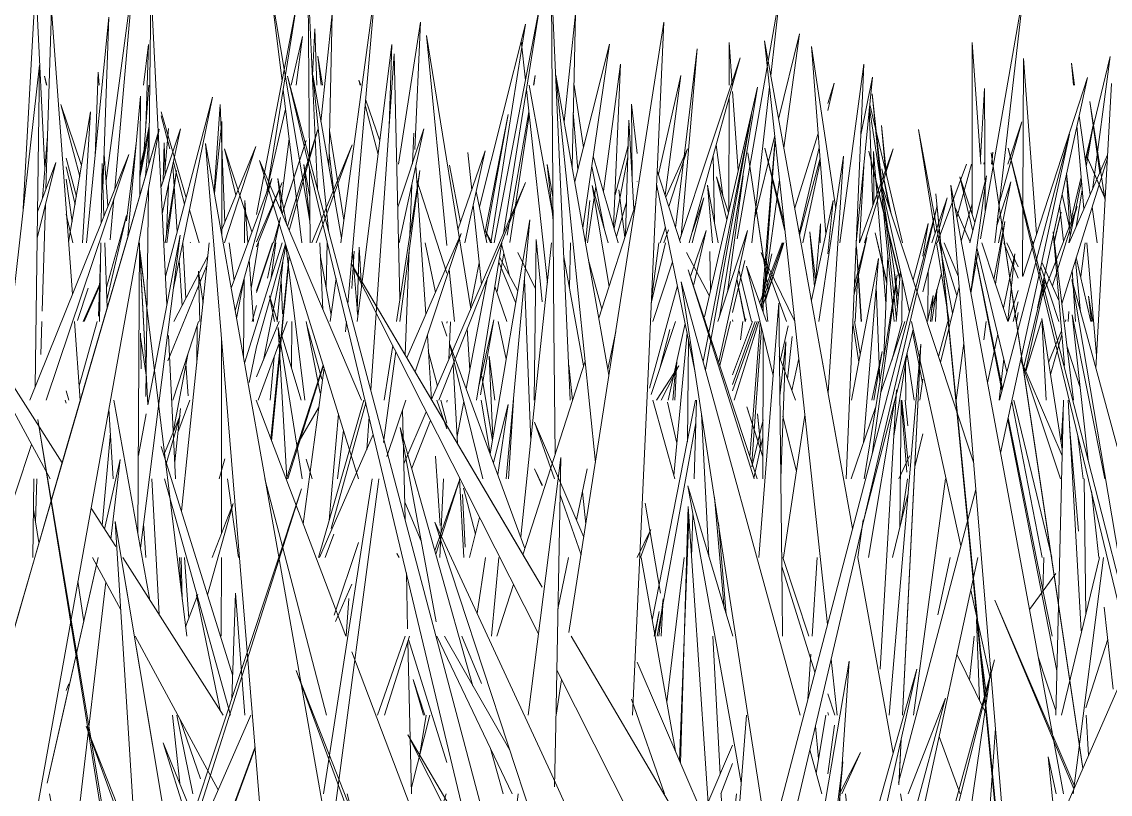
# Model space of a CAD drawing. Header units: millimetres. Extents: x -9575 to 27274, y -4387 to 11354.
# Drawn here: x -5360.57 to -5322.4, y 3088.6 to 3115.68 of the extents above; entities that cross this region are included whole.
import ezdxf

# ---------------------------------------------------------------- set-up
doc = ezdxf.new("R2010")
doc.units = ezdxf.units.MM
doc.layers.add('G-IMPT', color=8, linetype='Continuous', lineweight=9)

# ---------------------------------------------------------------- blocks, each defined once
blk = doc.blocks.new('Grass Array - 25_dwg-V16-North')
at = {"layer": 'G-IMPT'}
for p, q in [((-5360.511, 3109.125), (-5360.073, 3117.043)), ((-5359.753, 3110.527), (-5360.073, 3117.043)), ((-5358.301, 3107.931), (-5357.509, 3115.838)), ((-5357.719, 3109.817), (-5357.509, 3115.838)), ((-5346.379, 3115.196), (-5345.657, 3107.835)), ((-5346.379, 3115.196), (-5344.819, 3105.619)), ((-5344.819, 3105.619), (-5346.379, 3115.196)), ((-5341.174, 3110.078), (-5339.958, 3114.893)), ((-5340.887, 3108.452), (-5339.958, 3114.893)), ((-5337.496, 3108.014), (-5335.379, 3114.409)), ((-5335.643, 3113.449), (-5335.379, 3114.409)), ((-5357.996, 3110.977), (-5357.883, 3113.912)), ((-5357.85, 3113.449), (-5357.883, 3113.912)), ((-5338.244, 3110.329), (-5337.46, 3113.795)), ((-5338.009, 3109.601), (-5337.46, 3113.795)), ((-5331.302, 3107.931), (-5330.74, 3113.73)), ((-5331.144, 3111.709), (-5330.74, 3113.73)), ((-5348.698, 3113.449), (-5348.746, 3113.635)), ((-5348.681, 3113.449), (-5348.746, 3113.635)), ((-5337.158, 3107.931), (-5335.643, 3113.448)), ((-5336.63, 3105.33), (-5334.771, 3113.389)), ((-5336.103, 3105.332), (-5334.771, 3113.389)), ((-5332.083, 3113.519), (-5332.305, 3112.561)), ((-5332.083, 3113.519), (-5332.305, 3112.816)), ((-5355.527, 3106.751), (-5353.878, 3113.03)), ((-5355.26, 3106.275), (-5353.878, 3113.03)), ((-5348.014, 3111.507), (-5348.504, 3112.933)), ((-5329.97, 3105.172), (-5330.748, 3113.152)), ((-5329.895, 3105.257), (-5330.748, 3113.152)), ((-5358.469, 3110.636), (-5359.2, 3112.771)), ((-5358.534, 3110.25), (-5359.2, 3112.771)), ((-5348.074, 3111.021), (-5348.52, 3112.755)), ((-5358.922, 3107.948), (-5358.152, 3112.515)), ((-5358.441, 3107.931), (-5358.152, 3112.515)), ((-5326.273, 3109.387), (-5325.492, 3112.173)), ((-5325.987, 3110.69), (-5325.492, 3112.173)), ((-5356.421, 3110.214), (-5356.098, 3111.807)), ((-5356.419, 3110.62), (-5356.096, 3111.917)), ((-5328.541, 3108.255), (-5329.127, 3111.895)), ((-5327.925, 3105.461), (-5329.127, 3111.895)), ((-5351.44, 3108.958), (-5350.598, 3111.512)), ((-5351.435, 3108.945), (-5350.598, 3111.512)), ((-5334.625, 3105.659), (-5334.153, 3111.592)), ((-5334.523, 3106.316), (-5334.146, 3111.527)), ((-5332.639, 3111.757), (-5333.462, 3109.15)), ((-5357.546, 3109.216), (-5357.677, 3111.032)), ((-5350.398, 3107.931), (-5348.984, 3111.365)), ((-5350.248, 3107.931), (-5348.984, 3111.365)), ((-5345.269, 3108.381), (-5344.316, 3111.151)), ((-5345.031, 3107.931), (-5344.316, 3111.151)), ((-5344.789, 3109.776), (-5344.925, 3111.098)), ((-5337.985, 3109.527), (-5337.224, 3111.226)), ((-5337.879, 3109.199), (-5337.224, 3111.226)), ((-5332.603, 3111.275), (-5333.302, 3108.26)), ((-5331.193, 3107.931), (-5330.008, 3111.228)), ((-5331.016, 3107.931), (-5330.008, 3111.228)), ((-5329.775, 3106.702), (-5330.858, 3111.141)), ((-5329.78, 3106.648), (-5330.858, 3111.141)), ((-5326.564, 3110.69), (-5326.519, 3111.105)), ((-5326.544, 3110.69), (-5326.519, 3111.105)), ((-5339.65, 3107.931), (-5340.525, 3110.96)), ((-5340.142, 3108.439), (-5340.576, 3110.608)), ((-5330.408, 3110.519), (-5330.151, 3109.161)), ((-5330.408, 3110.519), (-5330.08, 3108.948)), ((-5330.08, 3108.948), (-5330.408, 3110.519)), ((-5351.441, 3108.961), (-5351.591, 3110.184)), ((-5351.267, 3108.552), (-5351.591, 3110.184)), ((-5344.253, 3107.931), (-5344.633, 3109.722)), ((-5339.418, 3108.122), (-5339.628, 3109.789)), ((-5352.753, 3107.931), (-5352.74, 3109.413)), ((-5352.634, 3107.931), (-5352.74, 3109.413)), ((-5344.448, 3106.477), (-5344.736, 3109.261)), ((-5324.774, 3106.081), (-5323.562, 3109.198)), ((-5324.427, 3106.418), (-5323.562, 3109.198)), ((-5358.778, 3107.931), (-5359.011, 3108.928)), ((-5357.595, 3106.367), (-5356.895, 3108.885)), ((-5357.578, 3105.913), (-5356.895, 3108.885)), ((-5324.379, 3107.931), (-5324.12, 3109.007)), ((-5324.361, 3107.931), (-5324.12, 3109.007)), ((-5338.049, 3107.931), (-5337.891, 3108.378)), ((-5336.155, 3105.172), (-5335.116, 3108.361)), ((-5336.122, 3103.759), (-5335.116, 3108.361)), ((-5332.737, 3106.559), (-5332.555, 3108.588)), ((-5332.566, 3107.931), (-5332.555, 3108.588)), ((-5326.475, 3106.642), (-5326.091, 3108.673)), ((-5326.421, 3106.482), (-5326.091, 3108.673)), ((-5325.104, 3107.931), (-5325.12, 3107.982)), ((-5325.098, 3107.931), (-5325.12, 3107.982)), ((-5352.335, 3106.245), (-5351.779, 3107.931)), ((-5352.335, 3106.183), (-5351.765, 3107.931)), ((-5352.092, 3103.816), (-5351.301, 3107.821)), ((-5350.637, 3102.413), (-5351.304, 3107.843)), ((-5348.995, 3106.329), (-5348.911, 3107.637)), ((-5348.786, 3105.343), (-5348.97, 3107.59)), ((-5338.494, 3105.81), (-5337.996, 3107.931)), ((-5338.488, 3105.944), (-5338.227, 3107.931)), ((-5336.456, 3106.082), (-5337.252, 3107.59)), ((-5334.69, 3105.839), (-5333.905, 3107.931)), ((-5334.652, 3105.733), (-5333.865, 3107.931)), ((-5333.847, 3107.931), (-5334.481, 3105.923)), ((-5331.135, 3105.172), (-5331.296, 3107.791)), ((-5331.125, 3105.172), (-5331.296, 3107.791)), ((-5328.045, 3105.172), (-5328.489, 3107.931)), ((-5327.772, 3106.082), (-5328.349, 3107.931)), ((-5327.722, 3106.731), (-5328.216, 3107.931)), ((-5325.629, 3106.694), (-5326.131, 3107.931)), ((-5325.629, 3107.09), (-5326.022, 3107.931)), ((-5357.875, 3105.358), (-5357.806, 3107.34)), ((-5355.232, 3105.172), (-5354.04, 3107.457)), ((-5352.435, 3105.172), (-5352.59, 3107.329)), ((-5340.226, 3105.608), (-5340.688, 3107.324)), ((-5338.437, 3105.172), (-5337.747, 3107.258)), ((-5335.643, 3105.481), (-5335.209, 3107.305)), ((-5330.338, 3103.942), (-5330.195, 3107.475)), ((-5324.199, 3105.902), (-5324.795, 3107.248)), ((-5345.574, 3106.995), (-5345.396, 3105.172)), ((-5334.618, 3105.64), (-5334.179, 3106.882)), ((-5329.902, 3105.172), (-5329.757, 3106.923)), ((-5324.203, 3105.172), (-5324.83, 3107.091)), ((-5358.414, 3105.172), (-5357.819, 3106.519)), ((-5358.372, 3105.172), (-5357.82, 3106.45)), ((-5352.788, 3103.88), (-5352.764, 3106.704)), ((-5329.706, 3105.172), (-5329.693, 3106.632)), ((-5325.426, 3103.577), (-5324.687, 3106.652)), ((-5325.365, 3103.436), (-5324.663, 3106.579)), ((-5358.614, 3105.201), (-5358.233, 3106.342)), ((-5351.699, 3105.172), (-5351.875, 3106.074)), ((-5351.603, 3105.172), (-5351.875, 3106.074)), ((-5343.557, 3105.172), (-5343.977, 3106.398)), ((-5338.559, 3102.833), (-5337.574, 3106.417)), ((-5325.807, 3105.172), (-5325.629, 3105.862)), ((-5325.686, 3105.172), (-5325.629, 3105.485)), ((-5358.554, 3102.918), (-5357.927, 3105.172)), ((-5354.43, 3103.682), (-5354.411, 3105.033)), ((-5352.335, 3103.226), (-5351.534, 3105.172)), ((-5352.279, 3102.413), (-5351.264, 3105.172)), ((-5350.098, 3102.66), (-5350.597, 3105.172)), ((-5350.574, 3105.056), (-5350.049, 3103.144)), ((-5350.049, 3103.144), (-5350.574, 3105.056)), ((-5345.657, 3104.657), (-5345.834, 3105.172)), ((-5345.657, 3105.115), (-5345.644, 3105.172)), ((-5343.578, 3103.845), (-5343.862, 3105.172)), ((-5336.082, 3103.633), (-5335.716, 3105.172)), ((-5335.643, 3103.302), (-5334.941, 3105.172)), ((-5335.643, 3102.966), (-5334.853, 3105.172)), ((-5335.643, 3102.74), (-5334.783, 3105.172)), ((-5334.719, 3105.172), (-5335.59, 3102.413)), ((-5335.179, 3105.266), (-5335.201, 3105.172)), ((-5335.179, 3105.266), (-5335.191, 3105.172)), ((-5334.965, 3100.204), (-5334.624, 3104.927)), ((-5334.934, 3101.758), (-5334.668, 3105.11)), ((-5333.96, 3103.84), (-5333.694, 3105.02)), ((-5331.162, 3104.04), (-5331.37, 3105.172)), ((-5325.359, 3103.422), (-5324.815, 3105.172)), ((-5324.65, 3102.413), (-5324.801, 3105.278)), ((-5324.078, 3100.685), (-5324.801, 3105.278)), ((-5323.979, 3105.172), (-5323.954, 3105.233)), ((-5323.971, 3105.172), (-5323.954, 3105.233)), ((-5356.377, 3103.514), (-5356.404, 3104.766)), ((-5350.772, 3102.413), (-5351.451, 3104.664)), ((-5333.711, 3103.159), (-5333.554, 3104.639)), ((-5329.327, 3104.821), (-5328.986, 3103.021)), ((-5324.557, 3103.728), (-5324.109, 3104.847)), ((-5324.491, 3103.308), (-5324.098, 3104.718)), ((-5352.588, 3103.036), (-5352.335, 3104.283)), ((-5323.46, 3102.893), (-5323.913, 3104.283)), ((-5345.992, 3102.907), (-5346.31, 3104.146)), ((-5344.046, 3101.089), (-5344.174, 3103.957)), ((-5343.974, 3102.413), (-5344.174, 3103.957)), ((-5344.064, 3100.985), (-5344.433, 3103.251)), ((-5346.012, 3102.413), (-5345.657, 3101.412)), ((-5345.657, 3101.603), (-5345.865, 3102.413)), ((-5344.064, 3100.985), (-5344.297, 3102.413)), ((-5337.593, 3100.902), (-5337.922, 3102.339)), ((-5329.772, 3097.968), (-5329.732, 3102.413)), ((-5329.532, 3099.884), (-5329.727, 3102.413)), ((-5329.475, 3100.098), (-5329.701, 3102.413)), ((-5329.49, 3101.512), (-5329.587, 3102.413)), ((-5350.922, 3100.837), (-5350.155, 3102.147)), ((-5334.577, 3100.422), (-5335.141, 3102.174)), ((-5334.577, 3100.442), (-5335.141, 3102.174)), ((-5334.655, 3100.753), (-5334.769, 3101.928)), ((-5334.649, 3100.777), (-5334.768, 3101.933)), ((-5334.934, 3101.758), (-5335.04, 3100.431)), ((-5334.97, 3100.076), (-5334.573, 3101.72)), ((-5334.897, 3099.674), (-5334.575, 3101.106)), ((-5329.807, 3099.654), (-5329.442, 3100.461)), ((-5344.66, 3097.722), (-5345.074, 3099.331)), ((-5335.933, 3095.126), (-5336.28, 3099.018)), ((-5335.869, 3094.913), (-5336.14, 3098.109))]:
    blk.add_line(p, q, dxfattribs=at)
blk = doc.blocks.new('Grass Array - 25_dwg-V19-North')
at = {"layer": 'G-IMPT'}
for p, q in [((-5351.44, 3108.958), (-5350.598, 3111.512)), ((-5351.435, 3108.945), (-5350.598, 3111.512)), ((-5330.348, 3109.05), (-5330.858, 3111.141)), ((-5330.343, 3108.992), (-5330.858, 3111.141)), ((-5352.335, 3106.245), (-5351.779, 3107.931)), ((-5352.335, 3106.183), (-5351.765, 3107.931)), ((-5331.135, 3105.172), (-5331.256, 3107.144)), ((-5331.125, 3105.172), (-5331.254, 3107.15))]:
    blk.add_line(p, q, dxfattribs=at)
blk = doc.blocks.new('Grass Array - Grass Array-440235-North')
for name in ['Grass Array - 25_dwg-V16-North', 'Grass Array - 25_dwg-V19-North']:
    blk.add_blockref(name, (0, 0))
blk = doc.blocks.new('Grass Array - 25_dwg-V21-North')
at = {"layer": 'G-IMPT'}
for p, q in [((-5351.437, 3113.6), (-5351.798, 3116.557)), ((-5350.462, 3108.684), (-5351.798, 3116.557)), ((-5350.292, 3115.423), (-5350.374, 3113.787)), ((-5350.374, 3113.787), (-5350.292, 3115.423)), ((-5350.292, 3115.423), (-5350.22, 3113.449)), ((-5344.52, 3109.186), (-5342.897, 3115.587)), ((-5344.117, 3107.931), (-5342.897, 3115.587)), ((-5334.025, 3112.26), (-5333.298, 3115.249)), ((-5333.844, 3111.258), (-5333.298, 3115.249)), ((-5350.726, 3115.158), (-5351.123, 3113.449)), ((-5350.726, 3115.158), (-5350.946, 3113.449)), ((-5350.183, 3114.471), (-5350.063, 3113.449)), ((-5350.183, 3114.471), (-5350.02, 3113.449)), ((-5337.64, 3108.459), (-5336.877, 3114.73)), ((-5337.447, 3108.162), (-5336.877, 3114.73)), ((-5322.4, 3114.454), (-5323.272, 3110.824)), ((-5323.272, 3110.824), (-5322.4, 3114.454)), ((-5322.4, 3114.454), (-5323.025, 3109.79)), ((-5342.619, 3113.449), (-5342.559, 3113.79)), ((-5342.611, 3113.449), (-5342.559, 3113.79)), ((-5326.948, 3110.912), (-5326.806, 3113.334)), ((-5326.779, 3109.059), (-5326.806, 3113.334)), ((-5350.744, 3107.931), (-5351.4, 3113.296)), ((-5353.612, 3112.779), (-5353.822, 3109.727)), ((-5353.612, 3112.779), (-5353.446, 3108.656)), ((-5351.317, 3112.614), (-5351.94, 3109.929)), ((-5339.181, 3112.783), (-5339.158, 3110.178)), ((-5339.181, 3112.783), (-5338.981, 3111.061)), ((-5322.578, 3109.416), (-5323.113, 3112.884)), ((-5322.766, 3110.383), (-5323.113, 3112.884)), ((-5355.673, 3112.524), (-5354.803, 3109.505)), ((-5355.673, 3112.381), (-5355.37, 3111.223)), ((-5343.544, 3108.2), (-5342.783, 3112.519)), ((-5343.452, 3107.937), (-5342.771, 3112.403)), ((-5355.544, 3110.445), (-5355.417, 3111.934)), ((-5349.769, 3111.869), (-5349.269, 3108.72)), ((-5330.243, 3110.306), (-5330.413, 3112.037)), ((-5330.275, 3110.442), (-5330.413, 3112.037)), ((-5355.611, 3110.076), (-5355.575, 3111.437)), ((-5355.54, 3110.29), (-5355.575, 3111.437)), ((-5351.189, 3111.57), (-5351.506, 3109.113)), ((-5334.873, 3108.773), (-5334.164, 3111.69)), ((-5353.061, 3109.593), (-5353.461, 3111.221)), ((-5352.493, 3108.308), (-5353.461, 3111.221)), ((-5349.787, 3111.081), (-5349.604, 3109.51)), ((-5339.763, 3109.608), (-5339.3, 3111.336)), ((-5335.988, 3109.584), (-5336.217, 3111.36)), ((-5330.262, 3105.818), (-5330.701, 3111.124)), ((-5330.69, 3109.33), (-5330.701, 3111.124)), ((-5355.247, 3110.751), (-5354.862, 3109.281)), ((-5345.178, 3108.644), (-5345.567, 3110.645)), ((-5339.797, 3108.439), (-5339.312, 3110.944)), ((-5336.271, 3108.631), (-5336.32, 3110.984)), ((-5328.464, 3107.931), (-5327.433, 3110.69)), ((-5327.776, 3108.816), (-5327.262, 3110.69)), ((-5326.833, 3110.69), (-5326.819, 3110.738)), ((-5326.828, 3110.69), (-5326.819, 3110.738)), ((-5322.576, 3109.466), (-5323.209, 3110.934)), ((-5322.574, 3109.499), (-5323.209, 3110.934)), ((-5358.801, 3108.669), (-5359.011, 3110.159)), ((-5334.499, 3106.473), (-5333.997, 3110.141)), ((-5323.414, 3110.23), (-5323.767, 3108.762)), ((-5323.767, 3108.762), (-5323.414, 3110.23)), ((-5323.814, 3108.417), (-5324.089, 3109.627)), ((-5339.715, 3108.153), (-5339.359, 3109.353)), ((-5327.622, 3107.985), (-5327.241, 3109.291)), ((-5324.034, 3107.985), (-5324.172, 3109.245)), ((-5354.684, 3109.09), (-5354.35, 3107.931)), ((-5351.947, 3106.691), (-5351.495, 3108.82)), ((-5351.737, 3107.931), (-5351.495, 3108.82)), ((-5338.175, 3107.931), (-5337.995, 3108.473)), ((-5354.81, 3105.98), (-5354.915, 3107.931)), ((-5354.658, 3107.931), (-5354.644, 3107.956)), ((-5354.655, 3107.931), (-5354.644, 3107.956)), ((-5353.294, 3107.931), (-5353.121, 3106.61)), ((-5351.659, 3107.931), (-5351.816, 3106.715)), ((-5348.736, 3107.781), (-5348.801, 3105.516)), ((-5348.736, 3107.781), (-5348.658, 3106.37)), ((-5343.458, 3106.767), (-5343.738, 3107.888)), ((-5336.417, 3106.252), (-5336.441, 3107.623)), ((-5323.275, 3107.931), (-5323.434, 3106.743)), ((-5343.892, 3106.227), (-5343.656, 3107.563)), ((-5323.077, 3105.172), (-5323.587, 3107.418)), ((-5329.862, 3105.655), (-5329.975, 3106.965)), ((-5328.663, 3105.582), (-5328.315, 3106.85)), ((-5352.487, 3105.172), (-5352.335, 3105.732)), ((-5323.01, 3105.172), (-5323.156, 3106.06)), ((-5323.058, 3105.172), (-5323.156, 3106.06))]:
    blk.add_line(p, q, dxfattribs=at)
blk = doc.blocks.new('Grass Array - Grass Array-V24-North')
blk.add_blockref('Grass Array - 25_dwg-V21-North', (0, 0))
blk = doc.blocks.new('Grass Array - 25_dwg-V30-North')
at = {"layer": 'G-IMPT'}
for p, q in [((-5328.381, 3108.333), (-5328.508, 3109.649)), ((-5328.379, 3108.329), (-5328.508, 3109.649)), ((-5325.922, 3106.693), (-5326.295, 3109.2)), ((-5325.921, 3106.697), (-5326.294, 3109.202)), ((-5356.179, 3105.628), (-5356.379, 3107.276)), ((-5356.295, 3105.172), (-5356.4, 3107.161)), ((-5351.385, 3105.533), (-5351.22, 3107.164)), ((-5351.368, 3105.576), (-5351.218, 3107.144)), ((-5325.695, 3105.172), (-5325.869, 3106.337)), ((-5325.693, 3105.172), (-5325.868, 3106.343)), ((-5351.837, 3101.062), (-5351.53, 3104.101)), ((-5351.806, 3100.982), (-5351.522, 3103.963))]:
    blk.add_line(p, q, dxfattribs=at)
blk = doc.blocks.new('Grass Array - 25_dwg-V34-North')
at = {"layer": 'G-IMPT'}
for p, q in [((-5326.516, 3110.69), (-5326.574, 3111.077)), ((-5326.516, 3110.69), (-5326.574, 3111.077)), ((-5328.076, 3105.172), (-5328.508, 3109.649)), ((-5328.072, 3105.172), (-5328.508, 3109.649)), ((-5325.922, 3106.693), (-5326.295, 3109.2)), ((-5325.921, 3106.697), (-5326.294, 3109.202)), ((-5356.224, 3103.82), (-5356.427, 3107.669)), ((-5356.179, 3105.628), (-5356.427, 3107.669)), ((-5351.385, 3105.533), (-5351.22, 3107.164)), ((-5351.368, 3105.576), (-5351.218, 3107.144)), ((-5325.695, 3105.172), (-5325.869, 3106.337)), ((-5325.693, 3105.172), (-5325.868, 3106.343)), ((-5351.837, 3101.062), (-5351.53, 3104.101)), ((-5351.806, 3100.982), (-5351.522, 3103.963))]:
    blk.add_line(p, q, dxfattribs=at)
blk = doc.blocks.new('Grass Array - 25_dwg-V37-North')
at = {"layer": 'G-IMPT'}
for p, q in [((-5326.516, 3110.69), (-5326.574, 3111.077)), ((-5326.516, 3110.69), (-5326.574, 3111.077)), ((-5328.076, 3105.172), (-5328.508, 3109.649)), ((-5328.072, 3105.172), (-5328.508, 3109.649)), ((-5325.922, 3106.693), (-5326.295, 3109.2)), ((-5325.921, 3106.697), (-5326.294, 3109.202)), ((-5356.224, 3103.82), (-5356.427, 3107.669)), ((-5356.179, 3105.628), (-5356.427, 3107.669)), ((-5351.422, 3105.172), (-5351.189, 3107.475)), ((-5351.406, 3105.172), (-5351.187, 3107.468)), ((-5325.695, 3105.172), (-5325.869, 3106.337)), ((-5325.693, 3105.172), (-5325.868, 3106.343)), ((-5351.837, 3101.062), (-5351.53, 3104.101)), ((-5351.806, 3100.982), (-5351.522, 3103.963))]:
    blk.add_line(p, q, dxfattribs=at)
blk = doc.blocks.new('Grass Array - Grass Array-440908-North')
for name in ['Grass Array - 25_dwg-V34-North', 'Grass Array - 25_dwg-V37-North', 'Grass Array - 25_dwg-V37-North', 'Grass Array - 25_dwg-V30-North']:
    blk.add_blockref(name, (0, 0))
blk = doc.blocks.new('Grass Array - 25_dwg-V44-North')
at = {"layer": 'G-IMPT'}
for p, q in [((-5334.452, 3106.693), (-5334.825, 3109.2)), ((-5334.451, 3106.697), (-5334.824, 3109.202))]:
    blk.add_line(p, q, dxfattribs=at)
blk = doc.blocks.new('Grass Array - 25_dwg-V46-North')
at = {"layer": 'G-IMPT'}
for p, q in [((-5350.195, 3109.822), (-5350.529, 3117.22)), ((-5350.479, 3110.894), (-5350.529, 3117.22)), ((-5357.611, 3110.117), (-5356.672, 3117.087)), ((-5357.306, 3109.812), (-5356.672, 3117.087)), ((-5335.482, 3108.07), (-5333.963, 3116.77)), ((-5334.302, 3113.792), (-5333.963, 3116.77)), ((-5352.335, 3108.926), (-5350.915, 3116.317)), ((-5351.976, 3109.704), (-5350.915, 3116.317)), ((-5350.074, 3112.166), (-5349.677, 3115.949)), ((-5349.798, 3110.607), (-5349.677, 3115.949)), ((-5347.352, 3110.69), (-5346.578, 3115.664)), ((-5346.78, 3111.194), (-5346.578, 3115.664)), ((-5356.3, 3113.449), (-5356.121, 3114.874)), ((-5356.215, 3112), (-5356.121, 3114.874)), ((-5343.051, 3115.002), (-5342.902, 3113.624)), ((-5335.766, 3113.449), (-5335.764, 3114.944)), ((-5335.658, 3113.449), (-5335.764, 3114.944)), ((-5340.171, 3109.734), (-5339.569, 3114.186)), ((-5339.811, 3108.487), (-5339.569, 3114.186)), ((-5325.472, 3106.755), (-5325.44, 3114.385)), ((-5324.982, 3108.243), (-5325.44, 3114.385)), ((-5323.756, 3114.224), (-5323.69, 3113.449)), ((-5323.756, 3114.224), (-5323.646, 3113.449)), ((-5359.695, 3113.449), (-5359.773, 3113.774)), ((-5359.687, 3113.449), (-5359.773, 3113.774)), ((-5350.363, 3113.802), (-5349.81, 3108.369)), ((-5350.363, 3113.802), (-5349.354, 3108.094)), ((-5349.354, 3108.094), (-5350.363, 3113.802)), ((-5325.468, 3106.747), (-5323.2, 3113.725)), ((-5324.953, 3105.646), (-5323.2, 3113.725)), ((-5356.269, 3111.224), (-5356.114, 3113.449)), ((-5342.77, 3113.449), (-5341.959, 3108.963)), ((-5341.959, 3108.963), (-5342.77, 3113.449)), ((-5340.873, 3111.271), (-5341.198, 3113.449)), ((-5334.969, 3107.931), (-5334.347, 3113.393)), ((-5342.868, 3113.307), (-5342.136, 3106.521)), ((-5335.772, 3109.05), (-5335.766, 3112.998)), ((-5335.446, 3110.463), (-5335.643, 3113.236)), ((-5330.718, 3109.252), (-5330.847, 3112.621)), ((-5330.443, 3110.019), (-5330.845, 3112.647)), ((-5329.678, 3107.931), (-5330.832, 3112.781)), ((-5344.324, 3108.262), (-5343.507, 3112.422)), ((-5344.289, 3108.099), (-5343.507, 3112.422)), ((-5341.072, 3110.481), (-5341.225, 3112.492)), ((-5323.493, 3112.375), (-5323.1, 3109.619)), ((-5355.673, 3109.891), (-5354.994, 3111.919)), ((-5355.637, 3108.947), (-5354.994, 3111.919)), ((-5323.568, 3112.028), (-5323.319, 3109.119)), ((-5323.264, 3110.772), (-5322.989, 3112.106)), ((-5323.24, 3110.604), (-5322.989, 3112.106)), ((-5356.895, 3108.701), (-5356.543, 3111.511)), ((-5334.391, 3106.282), (-5335.104, 3111.077)), ((-5334.389, 3106.285), (-5335.104, 3111.077)), ((-5333.833, 3108.62), (-5334.506, 3111.251)), ((-5333.803, 3108.343), (-5334.506, 3111.251)), ((-5358.652, 3109.547), (-5359.011, 3110.9)), ((-5350.469, 3109.543), (-5350.673, 3110.67)), ((-5350.462, 3108.716), (-5350.673, 3110.67)), ((-5333.289, 3108.191), (-5332.574, 3110.9)), ((-5333.178, 3107.931), (-5332.564, 3110.764)), ((-5324.097, 3105.793), (-5322.496, 3110.898)), ((-5323.838, 3107.931), (-5322.49, 3111.015)), ((-5358.698, 3109.277), (-5359.011, 3110.586)), ((-5355.533, 3107.931), (-5355.142, 3110.466)), ((-5355.478, 3107.931), (-5355.142, 3110.466)), ((-5355.272, 3110.632), (-5355.117, 3108.311)), ((-5350.456, 3107.931), (-5350.477, 3110.569)), ((-5335.819, 3106.202), (-5335.268, 3110.281)), ((-5331.19, 3107.941), (-5331.043, 3110.606)), ((-5323.8, 3108.176), (-5323.93, 3110.36)), ((-5323.738, 3108.476), (-5323.928, 3110.369)), ((-5355.49, 3108.215), (-5355.421, 3109.945)), ((-5352.335, 3107.964), (-5351.434, 3110.048)), ((-5352.335, 3107.785), (-5351.434, 3110.048)), ((-5345.657, 3106.869), (-5346.709, 3110.128)), ((-5340.731, 3107.931), (-5340.435, 3109.905)), ((-5338.981, 3110.06), (-5338.984, 3110.076)), ((-5338.981, 3110.065), (-5338.984, 3110.076)), ((-5336.35, 3107.931), (-5336.516, 3109.954)), ((-5336.142, 3107.931), (-5336.516, 3109.954)), ((-5335.843, 3108.739), (-5336.207, 3110.24)), ((-5335.787, 3108.983), (-5336.207, 3110.24)), ((-5325.88, 3110.066), (-5326.37, 3108.535)), ((-5326.37, 3108.535), (-5325.88, 3110.066)), ((-5325.88, 3110.066), (-5326.313, 3107.931)), ((-5323.85, 3107.931), (-5323.403, 3110.1)), ((-5337.061, 3108.286), (-5336.646, 3109.5)), ((-5337.052, 3107.931), (-5336.646, 3109.5)), ((-5323.594, 3108.489), (-5323.377, 3109.79)), ((-5357.461, 3108.032), (-5357.335, 3109.48)), ((-5340.796, 3107.936), (-5340.648, 3109.411)), ((-5329.831, 3106.026), (-5330.33, 3109.285)), ((-5323.037, 3109.174), (-5322.86, 3107.931)), ((-5332.73, 3106.639), (-5332.934, 3108.319)), ((-5332.771, 3106.402), (-5332.934, 3108.319)), ((-5330.639, 3108.273), (-5330.234, 3106.499)), ((-5330.639, 3108.273), (-5330.232, 3106.558)), ((-5352.518, 3106.327), (-5352.261, 3107.931)), ((-5350.004, 3105.579), (-5350.11, 3107.931)), ((-5349.895, 3106.368), (-5349.859, 3107.931)), ((-5346.058, 3106.19), (-5346.415, 3107.931)), ((-5323.217, 3107.931), (-5322.879, 3103.978)), ((-5355.049, 3107.303), (-5354.944, 3105.724)), ((-5351.605, 3105.176), (-5351.413, 3107.252)), ((-5349.718, 3105.391), (-5350.087, 3107.435)), ((-5344.83, 3105.685), (-5344.526, 3107.231)), ((-5342.548, 3106.315), (-5343.168, 3107.586)), ((-5334.518, 3106.38), (-5334.269, 3107.546)), ((-5323.44, 3105.503), (-5323.621, 3107.31)), ((-5334.979, 3105.172), (-5335.418, 3106.981)), ((-5328.785, 3106.915), (-5328.791, 3105.247)), ((-5323.621, 3105.172), (-5323.728, 3106.97)), ((-5353.035, 3105.28), (-5352.764, 3106.695)), ((-5351.47, 3106.632), (-5351.423, 3105.44)), ((-5335.201, 3105.172), (-5335.491, 3106.648)), ((-5335.186, 3105.172), (-5335.487, 3106.666)), ((-5331.343, 3105.172), (-5331.263, 3106.621)), ((-5330.481, 3103.054), (-5330.609, 3106.38)), ((-5328.611, 3106.087), (-5328.807, 3105.172)), ((-5328.807, 3105.172), (-5328.611, 3106.087)), ((-5328.611, 3106.087), (-5328.704, 3105.172)), ((-5325.981, 3105.172), (-5325.629, 3106.255)), ((-5323.878, 3105.172), (-5323.848, 3105.517)), ((-5323.868, 3105.172), (-5323.848, 3105.517)), ((-5351.111, 3103.538), (-5351.092, 3105.172)), ((-5335.631, 3105.172), (-5335.643, 3105.233)), ((-5335.357, 3104.524), (-5335.283, 3105.172)), ((-5328.42, 3103.945), (-5328.094, 3105.172)), ((-5338.193, 3103.525), (-5337.839, 3104.894)), ((-5351.859, 3102.413), (-5351.719, 3103.935)), ((-5337.598, 3103.781), (-5337.667, 3102.413)), ((-5337.666, 3102.413), (-5337.598, 3103.781)), ((-5330.761, 3102.413), (-5330.392, 3104.116)), ((-5330.684, 3102.413), (-5330.392, 3104.116)), ((-5329.278, 3102.413), (-5329.524, 3104.017)), ((-5354.807, 3103.681), (-5354.732, 3102.561)), ((-5337.737, 3102.413), (-5337.633, 3103.625)), ((-5329.582, 3103.659), (-5329.564, 3102.413)), ((-5324.118, 3100.94), (-5324.038, 3102.289)), ((-5345.018, 3097.26), (-5345.113, 3099.11))]:
    blk.add_line(p, q, dxfattribs=at)
blk = doc.blocks.new('Grass Array - Grass Array-V47-North')
for name in ['Grass Array - 25_dwg-V46-North', 'Grass Array - 25_dwg-V44-North']:
    blk.add_blockref(name, (0, 0))
blk = doc.blocks.new('Grass Array - 25_dwg-V51-North')
at = {"layer": 'G-IMPT'}
for p, q in [((-5341.331, 3102.413), (-5341.999, 3117.22)), ((-5341.903, 3104.974), (-5341.999, 3117.22)), ((-5356.113, 3110.676), (-5356.032, 3116.831)), ((-5355.477, 3105.761), (-5356.032, 3116.831)), ((-5349.376, 3107.931), (-5348.142, 3117.087)), ((-5349.127, 3105.792), (-5348.142, 3117.087)), ((-5326.952, 3108.07), (-5325.433, 3116.77)), ((-5326.439, 3107.931), (-5325.433, 3116.77)), ((-5359.519, 3116.092), (-5359.716, 3109.825)), ((-5359.519, 3116.092), (-5358.789, 3106.133)), ((-5343.996, 3107.931), (-5342.385, 3116.317)), ((-5343.679, 3108.256), (-5342.385, 3116.317)), ((-5341.544, 3112.166), (-5341.147, 3115.949)), ((-5341.379, 3094.266), (-5338.048, 3115.664)), ((-5341.268, 3110.607), (-5341.147, 3115.949)), ((-5338.594, 3103.599), (-5338.048, 3115.664)), ((-5348.808, 3105.172), (-5347.591, 3114.874)), ((-5347.685, 3112), (-5347.591, 3114.874)), ((-5334.521, 3115.002), (-5332.315, 3094.547)), ((-5334.521, 3115.002), (-5332.38, 3103.164)), ((-5331.431, 3097.917), (-5334.521, 3115.002)), ((-5327.242, 3108.938), (-5327.234, 3114.944)), ((-5326.932, 3110.69), (-5327.234, 3114.944)), ((-5348.325, 3102.768), (-5347.508, 3114.552)), ((-5347.306, 3105.97), (-5347.508, 3114.552)), ((-5332.022, 3109.123), (-5332.871, 3114.807)), ((-5332.372, 3108.239), (-5332.871, 3114.807)), ((-5361.157, 3103.364), (-5359.948, 3114.158)), ((-5360.1, 3102.881), (-5359.948, 3114.158)), ((-5331.885, 3107.931), (-5331.039, 3114.186)), ((-5331.539, 3102.407), (-5331.039, 3114.186)), ((-5343.91, 3083.1), (-5351.243, 3113.774)), ((-5348.158, 3102.138), (-5351.243, 3113.774)), ((-5341.833, 3113.802), (-5340.451, 3100.227)), ((-5341.833, 3113.802), (-5339.974, 3103.289)), ((-5339.974, 3103.289), (-5341.833, 3113.802)), ((-5322.904, 3103.528), (-5322.352, 3113.517)), ((-5356.841, 3108.169), (-5356.404, 3113.069)), ((-5356.425, 3109.602), (-5356.404, 3113.069)), ((-5353.551, 3112.185), (-5353.811, 3109.667)), ((-5353.551, 3112.185), (-5353.555, 3108.218)), ((-5339.274, 3112.233), (-5339.393, 3108.199)), ((-5339.274, 3112.233), (-5339.098, 3109.12)), ((-5336.675, 3103.773), (-5334.977, 3112.422)), ((-5336.595, 3103.481), (-5334.977, 3112.422)), ((-5373.644, 3050.319), (-5355.753, 3111.913)), ((-5355.753, 3111.913), (-5363.393, 3069.306)), ((-5355.753, 3111.913), (-5359.005, 3100.719)), ((-5356.095, 3112.018), (-5356.42, 3110.363)), ((-5351.251, 3108.513), (-5350.188, 3111.898)), ((-5351.186, 3108.36), (-5350.188, 3111.898)), ((-5347.381, 3109.179), (-5346.464, 3111.919)), ((-5347.326, 3107.931), (-5346.464, 3111.919)), ((-5359.658, 3111.669), (-5359.838, 3109.495)), ((-5356.099, 3111.728), (-5356.231, 3110.27)), ((-5352.118, 3100.095), (-5354.12, 3111.414)), ((-5351.344, 3077.582), (-5354.12, 3111.414)), ((-5346.861, 3110.69), (-5346.818, 3111.768)), ((-5326.284, 3102.413), (-5323.822, 3111.74)), ((-5326.246, 3100.551), (-5323.822, 3111.74)), ((-5360.288, 3102.413), (-5356.816, 3111.028)), ((-5359.706, 3102.413), (-5356.816, 3111.028)), ((-5353.555, 3108.393), (-5352.357, 3111.304)), ((-5353.462, 3107.931), (-5352.357, 3111.304)), ((-5323.364, 3089.502), (-5326.574, 3111.077)), ((-5324.884, 3099.742), (-5326.574, 3111.077)), ((-5321.594, 3094.136), (-5325.976, 3111.251)), ((-5323.244, 3099.958), (-5325.976, 3111.251)), ((-5360.029, 3108.097), (-5359.373, 3110.746)), ((-5360.017, 3109.015), (-5359.373, 3110.746)), ((-5357.785, 3108.623), (-5357.752, 3110.713)), ((-5357.685, 3108.872), (-5357.752, 3110.713)), ((-5348.753, 3099.654), (-5352.231, 3110.818)), ((-5348.658, 3102.413), (-5352.231, 3110.818)), ((-5341.939, 3109.543), (-5342.143, 3110.67)), ((-5341.932, 3108.716), (-5342.143, 3110.67)), ((-5332.614, 3105.172), (-5331.747, 3110.961)), ((-5331.747, 3110.961), (-5332.292, 3102.679)), ((-5332.292, 3102.679), (-5331.747, 3110.961)), ((-5347.429, 3105.172), (-5346.612, 3110.466)), ((-5347.314, 3105.172), (-5346.612, 3110.466)), ((-5346.742, 3110.632), (-5346.393, 3105.423)), ((-5337.469, 3107.931), (-5338.284, 3110.452)), ((-5327.317, 3107.931), (-5326.737, 3110.281)), ((-5327.29, 3106.194), (-5326.737, 3110.281)), ((-5353.222, 3106.336), (-5351.801, 3110.18)), ((-5353.083, 3105.55), (-5351.801, 3110.18)), ((-5346.959, 3108.215), (-5346.891, 3109.945)), ((-5346.197, 3102.432), (-5342.904, 3110.048)), ((-5345.943, 3102.413), (-5342.904, 3110.048)), ((-5339.972, 3106.398), (-5340.564, 3109.934)), ((-5339.998, 3107.931), (-5340.564, 3109.934)), ((-5336.951, 3103.379), (-5338.305, 3109.98)), ((-5329.442, 3105.498), (-5330.454, 3110.076)), ((-5327.189, 3100.237), (-5330.454, 3110.076)), ((-5325.844, 3083.828), (-5327.986, 3109.954)), ((-5325.959, 3098.997), (-5327.986, 3109.954)), ((-5327.216, 3108.338), (-5327.677, 3110.24)), ((-5327.142, 3108.639), (-5327.677, 3110.24)), ((-5356.219, 3102.538), (-5356.123, 3109.849)), ((-5328.967, 3106.214), (-5328.116, 3109.5)), ((-5328.652, 3107.931), (-5328.116, 3109.5)), ((-5325.986, 3083.503), (-5328.508, 3109.649)), ((-5327.441, 3098.696), (-5328.508, 3109.649)), ((-5359.732, 3109.297), (-5359.851, 3105.53)), ((-5340.328, 3105.29), (-5339.037, 3109.309)), ((-5335.155, 3083.72), (-5328.466, 3109.22)), ((-5332.877, 3105.913), (-5332.118, 3109.411)), ((-5332.305, 3107.546), (-5332.118, 3109.411)), ((-5331.041, 3098.224), (-5328.466, 3109.22)), ((-5327.841, 3109.171), (-5327.313, 3107.947)), ((-5344.141, 3100.532), (-5342.747, 3108.729)), ((-5343.583, 3099.654), (-5342.747, 3108.729)), ((-5337.099, 3106.784), (-5336.572, 3108.361)), ((-5336.997, 3106.466), (-5336.572, 3108.361)), ((-5329.309, 3106.626), (-5328.782, 3108.603)), ((-5328.967, 3107.46), (-5328.782, 3108.603)), ((-5356.402, 3097.225), (-5355.017, 3108.192)), ((-5356.141, 3102.246), (-5355.017, 3108.192)), ((-5347.061, 3103.896), (-5345.154, 3108.257)), ((-5346.771, 3103.404), (-5345.154, 3108.257)), ((-5344.126, 3107.931), (-5344.292, 3108.329)), ((-5344.079, 3107.931), (-5344.292, 3108.329)), ((-5342.594, 3102.413), (-5342.528, 3108.04)), ((-5342.319, 3105.855), (-5342.528, 3108.04)), ((-5331.384, 3106.065), (-5330.937, 3108.117)), ((-5331.367, 3106.456), (-5330.937, 3108.117)), ((-5323.686, 3102.413), (-5324.404, 3108.319)), ((-5324.005, 3103.626), (-5324.404, 3108.319)), ((-5359.572, 3099.654), (-5363.888, 3107.639)), ((-5359.149, 3100.222), (-5363.888, 3107.639)), ((-5357.841, 3105.172), (-5357.796, 3107.931)), ((-5357.569, 3105.661), (-5357.651, 3107.931)), ((-5356.494, 3097.733), (-5356.434, 3107.931)), ((-5356.141, 3102.246), (-5356.427, 3107.669)), ((-5355.143, 3097.112), (-5356.427, 3107.669)), ((-5353.991, 3107.931), (-5354.715, 3100.928)), ((-5352.758, 3103.713), (-5351.434, 3107.931)), ((-5352.335, 3104.287), (-5351.318, 3107.89)), ((-5347.127, 3104.007), (-5346.98, 3107.69)), ((-5344.339, 3104.144), (-5343.731, 3107.931)), ((-5342.417, 3103.851), (-5341.988, 3107.931)), ((-5341.364, 3106.368), (-5341.329, 3107.931)), ((-5327.285, 3106.164), (-5327.035, 3107.591)), ((-5326.022, 3103.406), (-5327.078, 3107.766)), ((-5325.983, 3105.172), (-5326.905, 3107.931)), ((-5351.837, 3101.062), (-5351.189, 3107.475)), ((-5351.806, 3100.982), (-5351.187, 3107.468)), ((-5349.016, 3107.209), (-5342.45, 3094.223)), ((-5349.016, 3107.209), (-5342.909, 3096.859)), ((-5342.319, 3095.859), (-5349.016, 3107.209)), ((-5343.243, 3105.815), (-5343.841, 3107.248)), ((-5343.172, 3106.233), (-5343.811, 3107.429)), ((-5340.866, 3103.613), (-5341.557, 3107.435)), ((-5333.75, 3105.172), (-5334.638, 3107.586)), ((-5333.461, 3105.172), (-5334.638, 3107.586)), ((-5331.472, 3102.413), (-5330.528, 3107.376)), ((-5330.528, 3107.376), (-5331.05, 3100.917)), ((-5326.195, 3102.749), (-5327.119, 3107.457)), ((-5326.18, 3102.805), (-5327.118, 3107.469)), ((-5326.144, 3105.652), (-5325.739, 3107.546)), ((-5325.991, 3105.194), (-5325.739, 3107.546)), ((-5355.446, 3103.797), (-5354.073, 3107.133)), ((-5354.32, 3105.172), (-5354.367, 3106.931)), ((-5354.21, 3105.808), (-5354.367, 3106.931)), ((-5334.784, 3099.654), (-5337.197, 3106.983)), ((-5334.887, 3099.654), (-5337.197, 3106.983)), ((-5334.221, 3103.274), (-5335.156, 3107.114)), ((-5334.447, 3105.172), (-5335.156, 3107.114)), ((-5349.747, 3105.172), (-5349.545, 3106.672)), ((-5344.98, 3102.81), (-5344.229, 3106.72)), ((-5342.94, 3106.632), (-5342.718, 3100.983)), ((-5335.802, 3095.918), (-5337.441, 3106.558)), ((-5333.266, 3091.377), (-5337.441, 3106.558)), ((-5334.563, 3105.49), (-5334.56, 3106.66)), ((-5334.401, 3105.172), (-5334.56, 3106.66)), ((-5331.032, 3099.654), (-5329.873, 3106.812)), ((-5330.747, 3100.525), (-5329.873, 3106.812)), ((-5321.955, 3096.078), (-5323.748, 3106.637)), ((-5321.103, 3096.895), (-5323.748, 3106.637)), ((-5328.481, 3106.307), (-5328.656, 3105.172)), ((-5328.481, 3106.307), (-5328.529, 3105.172)), ((-5328.351, 3103.736), (-5327.694, 3106.398)), ((-5334.023, 3105.809), (-5334.72, 3096.895)), ((-5334.023, 3105.809), (-5333.905, 3095.548)), ((-5323.176, 3100.314), (-5323.737, 3105.407)), ((-5322.587, 3099.654), (-5323.737, 3105.407)), ((-5359.862, 3105.172), (-5359.898, 3104.017)), ((-5358.719, 3105.172), (-5358.517, 3102.413)), ((-5355.269, 3102.413), (-5354.365, 3105.172)), ((-5351.58, 3104.957), (-5350.733, 3099.654)), ((-5351.58, 3104.957), (-5351.269, 3099.654)), ((-5349.213, 3104.804), (-5349.181, 3105.172)), ((-5345.588, 3103.841), (-5345.527, 3105.163)), ((-5344.855, 3103.461), (-5344.943, 3104.926)), ((-5344.534, 3102.907), (-5344.01, 3105.227)), ((-5344.483, 3102.604), (-5344.01, 3105.227)), ((-5341.903, 3104.974), (-5341.867, 3100.496)), ((-5338.495, 3102.608), (-5337.638, 3105.172)), ((-5337.905, 3102.413), (-5337.304, 3105.097)), ((-5331.219, 3103.742), (-5331.424, 3105.115)), ((-5330.447, 3102.68), (-5329.595, 3105.172)), ((-5330.062, 3103.808), (-5329.697, 3105.172)), ((-5327.631, 3097.308), (-5329.37, 3105.172)), ((-5326.827, 3104.524), (-5326.753, 3105.172)), ((-5356.209, 3103.291), (-5356.406, 3104.622)), ((-5355.423, 3104.682), (-5355.171, 3099.654)), ((-5353.559, 3104.573), (-5353.566, 3097.73)), ((-5346.344, 3104.685), (-5346.194, 3102.441)), ((-5340.011, 3103.499), (-5339.737, 3104.815)), ((-5337.695, 3099.777), (-5337.238, 3104.779)), ((-5337.225, 3100.954), (-5337.19, 3104.542)), ((-5334.579, 3099.654), (-5334.565, 3104.687)), ((-5331.036, 3098.224), (-5329.309, 3104.894)), ((-5326.704, 3103.025), (-5326.341, 3104.726)), ((-5347.854, 3102.413), (-5347.559, 3104.327)), ((-5344.396, 3099.654), (-5345.563, 3104.394)), ((-5342.92, 3097.217), (-5345.563, 3104.394)), ((-5333.986, 3102.562), (-5333.779, 3104.461)), ((-5333.953, 3099.682), (-5333.779, 3104.461)), ((-5330.155, 3091.377), (-5329.039, 3104.378)), ((-5329.686, 3091.377), (-5329.039, 3104.378)), ((-5329.039, 3104.378), (-5329.533, 3094.479)), ((-5327.802, 3102.413), (-5327.532, 3104.411)), ((-5355.253, 3101.292), (-5354.745, 3104.012)), ((-5347.876, 3100.932), (-5347.454, 3104.119)), ((-5344.339, 3104.144), (-5344.617, 3102.413)), ((-5342.417, 3103.851), (-5343.07, 3097.625)), ((-5342.991, 3096.998), (-5340.813, 3103.78)), ((-5333.439, 3102.413), (-5334.002, 3103.954)), ((-5333.563, 3102.752), (-5333.32, 3103.871)), ((-5329.987, 3101.152), (-5329.504, 3104.139)), ((-5326.288, 3102.413), (-5326.133, 3103.864)), ((-5324.139, 3099.654), (-5325.536, 3103.832)), ((-5325.533, 3103.825), (-5324.083, 3100.466)), ((-5351.288, 3099.654), (-5349.995, 3103.641)), ((-5351.235, 3099.654), (-5349.99, 3103.624)), ((-5350.703, 3098.082), (-5349.966, 3103.549)), ((-5345.288, 3100.89), (-5345.443, 3103.669)), ((-5341.254, 3102.413), (-5341.386, 3103.644)), ((-5338.594, 3103.599), (-5339.147, 3091.377)), ((-5338.307, 3102.413), (-5337.522, 3103.615)), ((-5338.144, 3102.413), (-5337.522, 3103.615)), ((-5331.431, 3097.917), (-5332.38, 3103.164)), ((-5328.967, 3103.146), (-5329.079, 3102.413)), ((-5358.914, 3102.413), (-5359.011, 3102.737)), ((-5330.46, 3092.983), (-5329.894, 3102.774)), ((-5359.011, 3102.312), (-5359.04, 3102.413)), ((-5356.072, 3095.405), (-5357.343, 3102.413)), ((-5355.093, 3101.277), (-5354.673, 3102.413)), ((-5349.827, 3095.78), (-5352.351, 3102.413)), ((-5350.166, 3096.895), (-5348.57, 3102.413)), ((-5349.716, 3097.915), (-5348.504, 3102.318)), ((-5347.76, 3100.434), (-5347.101, 3102.413)), ((-5345.657, 3102.348), (-5345.654, 3102.413)), ((-5345.301, 3101.136), (-5345.065, 3102.369)), ((-5344.139, 3100.548), (-5344.451, 3102.413)), ((-5344.028, 3100.226), (-5343.514, 3102.263)), ((-5343.876, 3099.812), (-5343.514, 3102.263)), ((-5343.323, 3102.413), (-5343.501, 3099.654)), ((-5337.661, 3099.654), (-5338.44, 3102.413)), ((-5337.229, 3100.954), (-5336.942, 3102.413)), ((-5336.992, 3099.654), (-5336.906, 3102.413)), ((-5331.539, 3102.407), (-5331.656, 3099.654)), ((-5330.877, 3096.895), (-5329.954, 3102.413)), ((-5324.786, 3096.895), (-5325.852, 3102.37)), ((-5324.974, 3099.082), (-5325.781, 3102.413)), ((-5324.307, 3091.377), (-5324.035, 3102.413)), ((-5323.412, 3094.325), (-5323.877, 3102.413)), ((-5357.356, 3099.654), (-5357.51, 3102.115)), ((-5356.478, 3100.472), (-5356.201, 3101.931)), ((-5355.58, 3100.493), (-5355.007, 3101.871)), ((-5355.493, 3100.214), (-5355.007, 3101.871)), ((-5355.005, 3102.116), (-5355.201, 3100.252)), ((-5349.463, 3101.934), (-5349.789, 3098.199)), ((-5348.158, 3102.138), (-5343.841, 3085.859)), ((-5347.214, 3102.073), (-5347.124, 3098.239)), ((-5347.17, 3100.183), (-5346.383, 3102.002)), ((-5336.471, 3096.928), (-5336.729, 3101.932)), ((-5333.854, 3096.895), (-5333.106, 3101.885)), ((-5331.482, 3099.654), (-5330.627, 3102.153)), ((-5351.244, 3048.964), (-5359.998, 3101.733)), ((-5358.414, 3091.933), (-5359.998, 3101.733)), ((-5348.47, 3100.675), (-5348.389, 3101.837)), ((-5346.893, 3100.028), (-5346.229, 3101.696)), ((-5340.858, 3097.613), (-5342.582, 3101.637)), ((-5341.887, 3099.654), (-5342.582, 3101.637)), ((-5338.286, 3094.136), (-5336.931, 3101.624)), ((-5333.402, 3099.91), (-5333.874, 3101.849)), ((-5324.268, 3092.931), (-5325.993, 3101.719)), ((-5325.092, 3097.394), (-5325.977, 3101.794)), ((-5323.512, 3097.816), (-5323.825, 3101.497)), ((-5357.456, 3101.258), (-5357.745, 3098.023)), ((-5350.123, 3096.895), (-5348.238, 3101.205)), ((-5349.5, 3099.654), (-5349.285, 3101.364)), ((-5346.034, 3094.641), (-5347.294, 3101.455)), ((-5344.743, 3092.392), (-5347.294, 3101.455)), ((-5329.253, 3100.076), (-5328.967, 3101.236)), ((-5323.351, 3099.654), (-5323.532, 3101.15)), ((-5366.175, 3076.031), (-5359.005, 3100.719)), ((-5361.339, 3097.544), (-5360.226, 3100.863)), ((-5353.173, 3092.788), (-5355.673, 3100.79)), ((-5354.964, 3098.521), (-5354.715, 3100.928)), ((-5337.229, 3100.954), (-5338.456, 3094.704)), ((-5353.445, 3100.353), (-5353.642, 3099.654)), ((-5350.381, 3099.654), (-5350.595, 3100.342)), ((-5345.899, 3098.025), (-5346.061, 3100.456)), ((-5342.811, 3091.377), (-5341.667, 3100.401)), ((-5341.84, 3091.036), (-5341.667, 3100.401)), ((-5357.111, 3100.335), (-5357.662, 3097.893)), ((-5357.662, 3097.893), (-5357.111, 3100.335)), ((-5357.111, 3100.335), (-5357.439, 3097.546)), ((-5352.118, 3100.095), (-5348.2, 3077.934)), ((-5342.319, 3099.447), (-5342.581, 3100.004)), ((-5342.319, 3099.41), (-5342.581, 3100.004)), ((-5340.74, 3100.007), (-5341.114, 3098.211)), ((-5323.244, 3099.958), (-5321.836, 3094.136)), ((-5360.143, 3099.654), (-5360.18, 3096.895)), ((-5360.083, 3098.136), (-5360.036, 3099.654)), ((-5356.004, 3099.654), (-5355.752, 3094.904)), ((-5354.735, 3096.7), (-5355.563, 3099.654)), ((-5352.969, 3096.895), (-5353.354, 3099.654)), ((-5349.881, 3091.377), (-5352.047, 3099.654)), ((-5349.982, 3088.618), (-5348.28, 3099.654)), ((-5348.07, 3099.467), (-5348.046, 3099.654)), ((-5346.08, 3097.142), (-5345.209, 3099.644)), ((-5346.046, 3097.019), (-5345.209, 3099.644)), ((-5345.908, 3096.895), (-5345.781, 3099.654)), ((-5345.064, 3096.895), (-5345.218, 3099.654)), ((-5329.503, 3099.654), (-5329.745, 3098.08)), ((-5328.245, 3099.136), (-5328.175, 3099.654)), ((-5324.884, 3099.742), (-5323.359, 3089.514)), ((-5323.256, 3094.905), (-5323.314, 3099.654)), ((-5365.076, 3054.258), (-5350.762, 3099.309)), ((-5353.738, 3090.33), (-5350.762, 3099.309)), ((-5348.07, 3099.467), (-5349.757, 3086.742)), ((-5340.908, 3099.2), (-5340.786, 3098.072)), ((-5335.541, 3090.131), (-5337.214, 3099.414)), ((-5335.637, 3094.136), (-5337.214, 3099.414)), ((-5327.111, 3099.28), (-5329.821, 3089.012)), ((-5322.799, 3096.895), (-5323.057, 3099.235)), ((-5346.557, 3097.471), (-5347.138, 3098.837)), ((-5340.955, 3096.99), (-5341.691, 3099.094)), ((-5330.037, 3096.895), (-5329.491, 3099.107)), ((-5328.245, 3099.136), (-5329.295, 3091.377)), ((-5325.959, 3098.997), (-5324.039, 3088.618)), ((-5324.974, 3099.082), (-5324.444, 3096.895)), ((-5359.963, 3097.42), (-5360.157, 3098.577)), ((-5357.271, 3097.282), (-5358.134, 3098.633)), ((-5354.047, 3095.585), (-5353.155, 3098.797)), ((-5353.889, 3096.895), (-5353.155, 3098.797)), ((-5338.7, 3098.804), (-5338.171, 3095.649)), ((-5337.201, 3098.692), (-5337.462, 3089.686)), ((-5337.201, 3098.692), (-5336.601, 3089.859)), ((-5327.441, 3098.696), (-5325.965, 3083.551)), ((-5357.289, 3098.163), (-5356.556, 3086.572)), ((-5357.289, 3098.163), (-5355.802, 3089.304)), ((-5355.223, 3085.859), (-5357.289, 3098.163)), ((-5356.219, 3096.895), (-5356.294, 3098.08)), ((-5333, 3058.27), (-5346.076, 3098.142)), ((-5342.042, 3089.405), (-5346.076, 3098.142)), ((-5344.869, 3096.895), (-5344.514, 3098.304)), ((-5337.506, 3089.789), (-5337.172, 3098.279)), ((-5337.078, 3096.895), (-5337.031, 3098.4)), ((-5331.041, 3098.224), (-5334.583, 3083.1)), ((-5331.249, 3096.911), (-5331.067, 3098.224)), ((-5349.929, 3096.895), (-5349.623, 3097.721)), ((-5349.927, 3096.895), (-5349.623, 3097.721)), ((-5338.981, 3096.897), (-5338.502, 3097.883)), ((-5338.502, 3097.883), (-5338.87, 3096.895)), ((-5348.762, 3097.427), (-5349.612, 3094.874)), ((-5325.092, 3097.394), (-5324.437, 3094.136)), ((-5355.143, 3097.112), (-5354.782, 3094.136)), ((-5347.341, 3096.895), (-5347.412, 3097.043)), ((-5347.327, 3096.895), (-5347.412, 3097.043)), ((-5359.67, 3088.987), (-5357.887, 3096.895)), ((-5357.944, 3096.641), (-5359.183, 3091.146)), ((-5357.093, 3095.066), (-5358.081, 3096.895)), ((-5357.024, 3096.895), (-5353.499, 3091.377)), ((-5355.033, 3096.895), (-5354.973, 3095.712)), ((-5354.974, 3096.895), (-5354.938, 3095.426)), ((-5354.857, 3096.895), (-5354.713, 3094.757)), ((-5354.735, 3096.7), (-5353.244, 3091.377)), ((-5353.567, 3096.895), (-5353.57, 3094.136)), ((-5344.595, 3094.934), (-5344.306, 3096.895)), ((-5344.092, 3094.136), (-5343.838, 3096.895)), ((-5342.319, 3095.859), (-5342.909, 3096.859)), ((-5341.389, 3096.895), (-5341.765, 3095.089)), ((-5337.644, 3090.111), (-5338.844, 3096.895)), ((-5337.644, 3090.111), (-5338.844, 3096.895)), ((-5337.95, 3091.842), (-5337.339, 3096.895)), ((-5333.917, 3096.578), (-5332.752, 3092.881)), ((-5332.967, 3094.136), (-5333.876, 3096.895)), ((-5332.855, 3094.136), (-5332.673, 3096.895)), ((-5332.855, 3094.136), (-5332.673, 3096.895)), ((-5330.008, 3090.046), (-5331.246, 3096.895)), ((-5330.008, 3090.046), (-5331.246, 3096.895)), ((-5329.332, 3086.309), (-5327.038, 3096.895)), ((-5328.442, 3094.884), (-5328.013, 3096.895)), ((-5324.728, 3096.895), (-5324.763, 3095.725)), ((-5324.11, 3091.377), (-5322.775, 3096.895)), ((-5323.623, 3089.164), (-5322.629, 3096.895)), ((-5347.08, 3096.358), (-5347.034, 3094.403)), ((-5325.234, 3095.08), (-5324.311, 3096.342)), ((-5357.617, 3096.036), (-5358.815, 3085.859)), ((-5358.394, 3094.646), (-5358.594, 3096.071)), ((-5349.827, 3095.78), (-5349.201, 3094.136)), ((-5348.995, 3095.962), (-5349.56, 3094.655)), ((-5343.91, 3094.136), (-5343.326, 3095.954)), ((-5335.802, 3095.918), (-5334.379, 3086.679)), ((-5354.823, 3094.474), (-5354.386, 3095.606)), ((-5353.606, 3091.545), (-5354.435, 3095.573)), ((-5353.204, 3091.94), (-5353.066, 3095.645)), ((-5352.741, 3091.377), (-5353.066, 3095.645)), ((-5349.185, 3094.136), (-5349.092, 3095.459)), ((-5338.228, 3094.136), (-5338.079, 3095.448)), ((-5338.139, 3094.136), (-5338.079, 3095.448)), ((-5333.889, 3094.136), (-5333.905, 3095.548)), ((-5326.619, 3092.728), (-5327.287, 3095.749)), ((-5323.677, 3088.785), (-5326.446, 3095.399)), ((-5323.645, 3088.859), (-5326.446, 3095.399)), ((-5338.389, 3094.136), (-5338.212, 3095.011)), ((-5338.365, 3094.136), (-5338.212, 3095.011)), ((-5322.607, 3095.154), (-5322.291, 3092.28)), ((-5327.084, 3094.721), (-5326.728, 3091.969)), ((-5327.084, 3094.721), (-5326.987, 3091.901)), ((-5326.987, 3091.901), (-5327.084, 3094.721)), ((-5329.687, 3091.377), (-5329.533, 3094.479)), ((-5353.683, 3088.755), (-5356.591, 3094.136)), ((-5348.087, 3091.377), (-5347.126, 3094.136)), ((-5347.843, 3091.377), (-5346.964, 3094.136)), ((-5347.023, 3093.952), (-5346.897, 3088.618)), ((-5346.999, 3094.026), (-5345.657, 3089.716)), ((-5343.366, 3088.618), (-5346.016, 3094.136)), ((-5343.453, 3090.143), (-5345.744, 3094.136)), ((-5344.439, 3092.487), (-5345.14, 3094.136)), ((-5329.905, 3074.823), (-5341.302, 3094.136)), ((-5329.905, 3074.823), (-5341.302, 3094.136)), ((-5336.328, 3094.136), (-5336.079, 3089.303)), ((-5328.574, 3077.582), (-5321.338, 3094.136)), ((-5327.172, 3094.136), (-5327.334, 3092.614)), ((-5323.256, 3091.629), (-5322.484, 3094.038)), ((-5323.256, 3091.625), (-5322.484, 3094.035)), ((-5323.256, 3091.625), (-5322.484, 3094.035)), ((-5348.995, 3093.593), (-5345.657, 3084.82)), ((-5332.999, 3091.938), (-5332.896, 3093.511)), ((-5332.999, 3091.938), (-5332.896, 3093.511)), ((-5326.795, 3091.508), (-5327.772, 3093.51)), ((-5335.061, 3084.08), (-5338.981, 3093.231)), ((-5332.917, 3085.214), (-5331.548, 3093.27)), ((-5332.305, 3082.338), (-5331.548, 3093.27)), ((-5332.185, 3093.34), (-5331.973, 3091.377)), ((-5328.862, 3083.711), (-5326.452, 3093.31)), ((-5328.731, 3085.053), (-5326.452, 3093.31)), ((-5324.927, 3093.42), (-5324.303, 3091.538)), ((-5344.914, 3077.582), (-5350.947, 3092.94)), ((-5347.962, 3084.866), (-5350.947, 3092.94)), ((-5341.805, 3092.947), (-5335.833, 3081.136)), ((-5332.732, 3080.341), (-5329.182, 3092.986)), ((-5330.989, 3084.886), (-5329.182, 3092.986)), ((-5326.59, 3092.927), (-5328.337, 3080.809)), ((-5358.914, 3092.467), (-5359.011, 3092.235)), ((-5346.836, 3092.627), (-5346.48, 3091.377)), ((-5346.836, 3092.627), (-5346.432, 3091.377)), ((-5346.432, 3091.377), (-5346.836, 3092.627)), ((-5341.829, 3091.377), (-5341.636, 3092.613)), ((-5332.059, 3091.377), (-5332.305, 3092.124)), ((-5329.486, 3088.618), (-5328.174, 3091.973)), ((-5329.482, 3087.139), (-5328.174, 3091.973)), ((-5358.414, 3091.933), (-5351.313, 3048)), ((-5339.183, 3091.93), (-5338.023, 3088.618)), ((-5355.028, 3088.989), (-5355.285, 3091.377)), ((-5354.571, 3088.618), (-5355.127, 3091.377)), ((-5355.007, 3091.207), (-5354.303, 3089.137)), ((-5354.33, 3087.276), (-5352.536, 3091.377)), ((-5346.903, 3088.837), (-5346.262, 3091.377)), ((-5346.388, 3091.377), (-5346.608, 3090.003)), ((-5335.151, 3091.377), (-5335.643, 3085.079)), ((-5332.373, 3091.377), (-5332.704, 3089.333)), ((-5332.305, 3091.462), (-5332.278, 3091.377)), ((-5323.242, 3091.377), (-5323.161, 3089.967)), ((-5359.67, 3088.987), (-5359.183, 3091.146)), ((-5350.925, 3072.328), (-5358.302, 3090.988)), ((-5355.477, 3083.205), (-5358.302, 3090.988)), ((-5341.84, 3091.036), (-5341.88, 3088.866)), ((-5332.737, 3090.985), (-5332.622, 3089.838)), ((-5332.305, 3089.32), (-5332.068, 3091.02)), ((-5326.426, 3090.921), (-5326.613, 3088.248)), ((-5344.587, 3085.859), (-5347.026, 3090.678)), ((-5344.83, 3086.946), (-5347.026, 3090.678)), ((-5329.807, 3088.936), (-5329.727, 3090.543)), ((-5329.801, 3089.087), (-5329.729, 3090.535)), ((-5328.397, 3090.623), (-5327.66, 3088.618)), ((-5353.738, 3090.33), (-5364.276, 3058.534)), ((-5351.588, 3080.547), (-5355.602, 3090.398)), ((-5355.602, 3090.398), (-5353.198, 3082.754)), ((-5353.872, 3086.152), (-5352.381, 3090.213)), ((-5352.876, 3088.933), (-5352.384, 3090.26)), ((-5343.681, 3088.618), (-5344.128, 3090.205)), ((-5336.505, 3088.304), (-5335.643, 3090.325)), ((-5335.541, 3090.131), (-5335.337, 3088.997)), ((-5332.507, 3088.618), (-5332.931, 3090.157)), ((-5331.867, 3088.662), (-5331.157, 3090.069)), ((-5331.806, 3088.618), (-5331.157, 3090.069)), ((-5336.425, 3087.265), (-5336.601, 3089.859)), ((-5336.053, 3088.618), (-5335.643, 3089.675)), ((-5332.698, 3082.416), (-5331.772, 3089.739)), ((-5332.581, 3080.88), (-5331.772, 3089.739)), ((-5324.311, 3087.336), (-5324.569, 3089.907)), ((-5324.294, 3088.618), (-5324.569, 3089.907)), ((-5355.223, 3085.859), (-5355.802, 3089.304)), ((-5342.042, 3089.405), (-5330.549, 3064.51)), ((-5352.876, 3088.933), (-5353.889, 3086.195)), ((-5323.623, 3089.164), (-5323.693, 3088.618)), ((-5359.598, 3088.618), (-5357.638, 3078.564)), ((-5348.995, 3087.991), (-5349.159, 3088.618)), ((-5348.307, 3048), (-5343.16, 3088.618)), ((-5346.332, 3086.594), (-5345.682, 3088.618)), ((-5336.044, 3088.618), (-5335.913, 3086.068)), ((-5335.801, 3085.859), (-5335.502, 3088.618)), ((-5331.676, 3088.618), (-5331.378, 3085.859)), ((-5327.994, 3078.91), (-5329.75, 3088.618)), ((-5327.994, 3078.91), (-5329.75, 3088.618))]:
    blk.add_line(p, q, dxfattribs=at)
blk = doc.blocks.new('Grass Array - Grass Array-V52-North')
for name in ['Grass Array - 25_dwg-V51-North', 'Grass Array - 25_dwg-V37-North', 'Grass Array - 25_dwg-V37-North', 'Grass Array - 25_dwg-V37-North']:
    blk.add_blockref(name, (0, 0))
blk = doc.blocks.new('Grass Array - Grass Array-V53-North')
blk.add_blockref('Grass Array - 25_dwg-V37-North', (0, 0))
blk.add_blockref('Grass Array - 25_dwg-V37-North', (0, 0))
blk.add_blockref('Grass Array - 25_dwg-V37-North', (0, 0))
blk.add_blockref('Grass Array - 25_dwg-V37-North', (0, 0))

msp = doc.modelspace()

# ---------------------------------------------------------------- block references
for name in ['Grass Array - Grass Array-V47-North', 'Grass Array - Grass Array-V52-North', 'Grass Array - Grass Array-440235-North', 'Grass Array - Grass Array-V24-North', 'Grass Array - Grass Array-440908-North', 'Grass Array - Grass Array-V53-North', 'Grass Array - Grass Array-V53-North']:
    msp.add_blockref(name, (0, 0))

doc.saveas('drawing.dxf')
